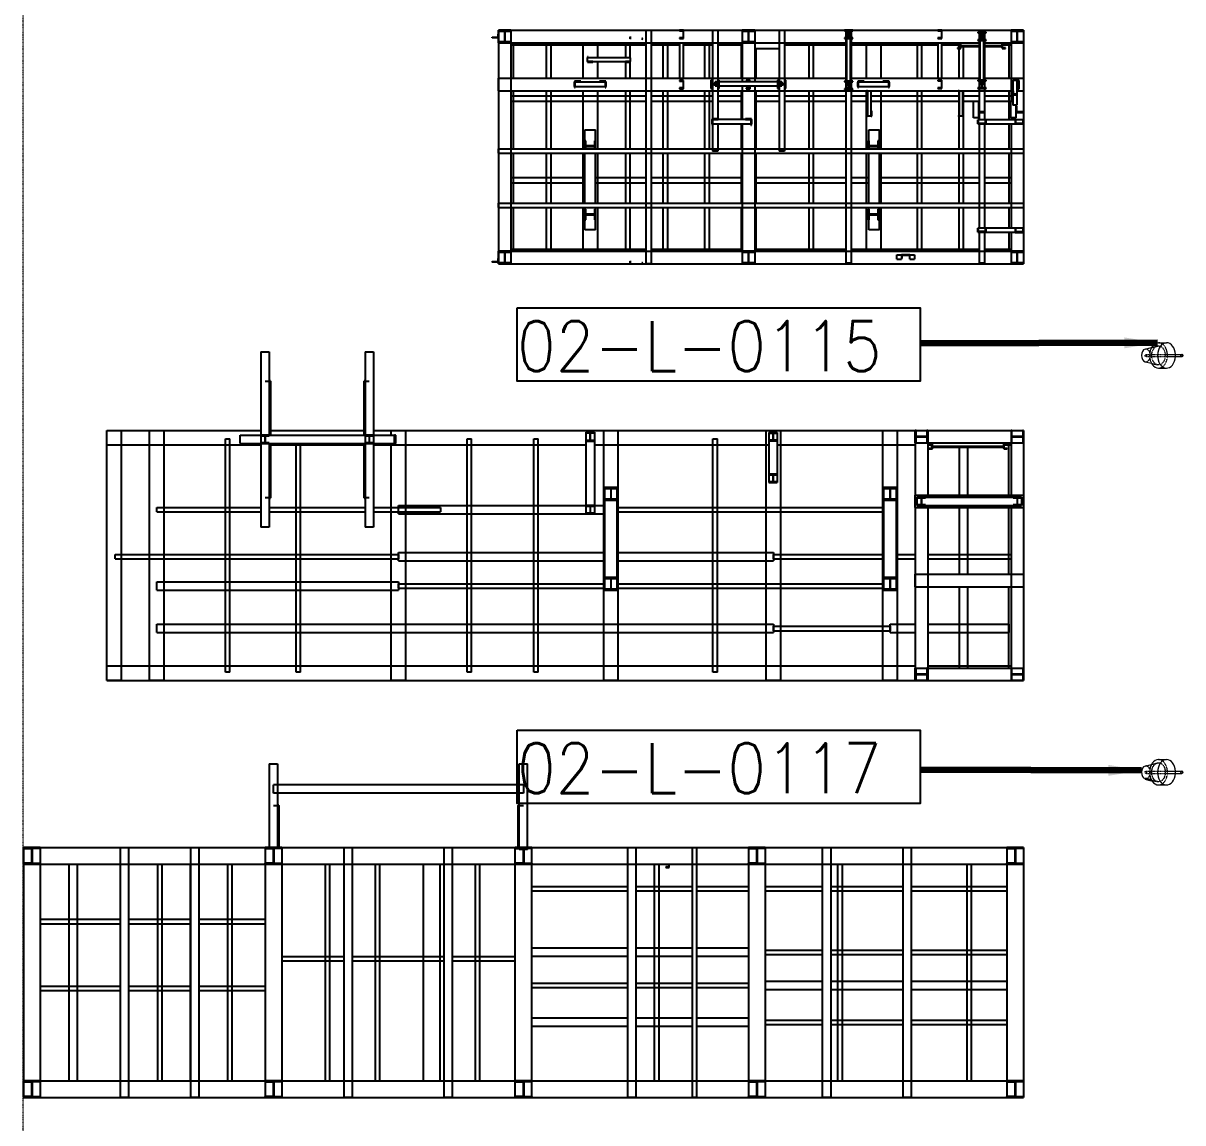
# Model space of a CAD drawing. Header units: inches. Extents: x 9 to 553326, y 5 to 186380.
# Drawn here: x 162965 to 176877, y 87517 to 100703 of the extents above; entities that cross this region are included whole.
import ezdxf

# ---------------------------------------------------------------- set-up
doc = ezdxf.new("R2010")
doc.units = ezdxf.units.IN
doc.header["$MEASUREMENT"] = 0
doc.linetypes.add('DIVIDE2', pattern=[0.625, 0.25, -0.125, 0, -0.125, 0, -0.125])
doc.linetypes.add('LIGHTINGLAYOUTPROGRESSUNIT-EMBED 1_DWG$0$HIDDEN2', pattern=[0.1875, 0.125, -0.0625])
for name, color, linetype in [('_Auto', 7, 'Continuous'), ('CABLEROUTEALL-EMBED 1_DWG$0$DwgTemplate', 7, 'Continuous'), ('Pointers', 136, 'Continuous')]:
    doc.layers.add(name, color=color, linetype=linetype)
doc.layers.add('Layout', color=6, linetype='Continuous', lineweight=20)
doc.layers.add('Pipe Rack Lighting', color=1, linetype='Continuous', lineweight=5)
doc.styles.add('HZTXT', font='txt_qlt.shx', dxfattribs={"width": 0.7, "bigfont": 'hztxt.shx'})
doc.dimstyles.new('ISO-25', dxfattribs={"dimtxt": 2.5, "dimasz": 2.5, "dimexe": 1.25, "dimexo": 0.625, "dimtad": 1, "dimtxsty": 'HZTXT', "dimcen": 2.5, "dimclrd": 256, "dimclre": 256, "dimclrt": 256, "dimadec": 4, "dimazin": 0, "dimtfac": 1, "dimtmove": 0, "dimatfit": 3, "dimfxl": 1, "dimlwd": -1, "dimlwe": -1, "dimarcsym": 0})

msp = doc.modelspace()

# ---------------------------------------------------------------- linework, layer by layer
at = {"layer": '_Auto', "color": 7, "linetype": 'Continuous'}
for points in [[(168891, 97288), (173725, 97289), (173725, 96411), (168891, 96410)], [(168891, 92225), (173725, 92225), (173725, 91347), (168891, 91347)]]:
    msp.add_lwpolyline(points, close=True, dxfattribs=at)
at = {"layer": 'CABLEROUTEALL-EMBED 1_DWG$0$DwgTemplate', "color": 252, "linetype": 'Continuous'}
for p, q in [((168661, 100534), (168665, 100613)), ((168666, 100613), (168665, 100613)), ((168816, 100619), (168666, 100619)), ((168666, 100619), (168666, 100609)), ((168666, 100469), (168666, 100619)), ((168666, 100619), (172816, 100619)), ((168666, 100619), (168816, 100619)), ((168666, 100619), (168666, 97819)), ((168666, 100609), (168738, 100609)), ((168738, 100609), (168738, 100479)), ((168745, 100479), (168745, 100609)), ((168745, 100609), (168816, 100609)), ((168816, 100609), (168816, 100619)), ((168816, 100619), (168816, 97819)), ((170435, 100619), (170498, 100619)), ((170435, 100619), (170435, 97819)), ((170498, 100619), (170498, 97819)), ((170886, 100619), (170838, 100619)), ((170838, 100619), (170838, 100611)), ((170838, 100611), (170881, 100611)), ((170881, 100611), (170881, 100528)), ((170886, 100519), (170886, 100619)), ((171235, 100619), (171235, 99975)), ((171235, 100619), (171298, 100619)), ((171298, 100619), (171298, 100000)), ((171741, 100619), (171591, 100619)), ((171591, 100619), (171591, 100609)), ((171591, 100619), (171741, 100619)), ((171591, 100619), (171591, 100000)), ((171591, 100609), (171663, 100609)), ((171663, 100609), (171663, 100479)), ((171670, 100609), (171741, 100609)), ((171670, 100479), (171670, 100609)), ((171741, 100609), (171741, 100619)), ((171741, 100619), (171741, 100000)), ((172035, 100619), (172098, 100619)), ((172035, 100619), (172035, 100000)), ((172098, 100619), (172098, 99975)), ((172916, 100619), (172816, 100619)), ((172816, 100619), (172816, 100611)), ((172816, 100611), (172863, 100611)), ((172834, 100611), (172834, 100527)), ((172842, 100611), (172863, 100611)), ((172842, 100611), (172842, 100611)), ((172842, 100602), (172842, 99960)), ((172842, 100602), (172890, 100602)), ((172863, 100611), (172863, 100527)), ((172869, 100527), (172869, 100611)), ((172869, 100611), (172916, 100611)), ((172869, 100611), (172885, 100611)), ((172885, 100611), (172885, 100602)), ((172890, 100602), (172890, 100611)), ((172890, 99960), (172890, 100602)), ((172897, 100611), (172897, 100527)), ((172916, 100619), (174966, 100619)), ((172916, 100611), (172916, 100619)), ((173938, 100619), (173938, 100611)), ((173986, 100619), (173938, 100619)), ((173938, 100611), (173981, 100611)), ((173981, 100611), (173981, 100528)), ((173986, 100519), (173986, 100619)), ((174416, 100594), (174416, 100586)), ((174516, 100594), (174416, 100594)), ((174416, 100586), (174463, 100586)), ((174434, 100619), (174497, 100619)), ((174434, 100619), (174434, 100594)), ((174434, 100586), (174434, 100502)), ((174442, 100594), (174442, 99969)), ((174442, 100594), (174490, 100594)), ((174447, 100602), (174485, 100602)), ((174447, 100602), (174447, 100594)), ((174463, 100586), (174463, 100502)), ((174469, 100586), (174516, 100586)), ((174469, 100502), (174469, 100586)), ((174485, 100594), (174485, 100602)), ((174490, 99969), (174490, 100594)), ((174497, 100619), (174497, 100594)), ((174497, 100586), (174497, 100502)), ((174516, 100586), (174516, 100594)), ((174966, 100619), (174816, 100619)), ((174816, 100619), (174816, 100609)), ((174816, 100619), (174966, 100619)), ((174816, 100619), (174816, 99769)), ((174816, 100609), (174887, 100609)), ((174887, 100609), (174887, 100479)), ((174894, 100609), (174966, 100609)), ((174894, 100479), (174894, 100609)), ((174966, 100609), (174966, 100619)), ((174966, 100619), (174966, 100469)), ((174966, 100619), (174966, 97819)), ((168592, 100535), (168666, 100534)), ((168592, 100528), (168592, 100535)), ((168666, 100527), (168592, 100528)), ((168666, 100523), (168592, 100528)), ((168738, 100479), (168666, 100479)), ((168666, 100479), (168666, 100469)), ((168666, 100469), (168816, 100469)), ((168666, 100469), (172842, 100469)), ((168816, 100479), (168745, 100479)), ((168816, 100469), (168816, 100479)), ((168841, 100469), (168841, 100044)), ((169240, 100469), (169240, 100044)), ((169293, 100469), (169293, 100044)), ((169679, 100469), (169679, 100044)), ((169854, 100469), (169854, 100288)), ((170190, 100469), (170190, 100301)), ((170234, 100531), (170242, 100531)), ((170242, 100524), (170234, 100524)), ((170242, 100531), (170242, 100524)), ((170259, 100530), (170242, 100531)), ((170242, 100524), (170259, 100523)), ((170243, 100469), (170243, 100288)), ((170395, 100520), (170386, 100521)), ((170386, 100514), (170395, 100513)), ((170395, 100513), (170395, 100520)), ((170395, 100520), (170398, 100520)), ((170398, 100513), (170395, 100513)), ((170640, 100469), (170640, 100044)), ((170693, 100469), (170693, 100044)), ((170838, 100528), (170838, 100519)), ((170881, 100528), (170838, 100528)), ((170838, 100519), (170886, 100519)), ((170838, 100469), (170838, 100044)), ((170886, 100044), (170886, 100469)), ((171140, 100469), (171140, 100044)), ((171193, 100469), (171193, 100044)), ((171579, 100469), (171579, 100044)), ((171591, 100479), (171591, 100469)), ((171663, 100479), (171591, 100479)), ((171591, 100469), (171741, 100469)), ((171741, 100479), (171670, 100479)), ((171741, 100469), (171741, 100479)), ((172389, 100469), (172389, 100044)), ((172442, 100469), (172442, 100044)), ((172816, 100527), (172816, 100519)), ((172863, 100527), (172816, 100527)), ((172816, 100519), (172916, 100519)), ((172834, 100519), (172834, 100010)), ((172916, 100527), (172869, 100527)), ((172890, 100469), (174442, 100469)), ((172897, 100519), (172897, 100010)), ((172916, 100519), (172916, 100527)), ((173078, 100469), (173078, 100044)), ((173253, 100469), (173253, 100044)), ((173689, 100469), (173689, 100044)), ((173742, 100469), (173742, 100044)), ((173981, 100528), (173938, 100528)), ((173938, 100528), (173938, 100519)), ((173938, 100519), (173986, 100519)), ((173938, 100469), (173938, 100044)), ((173986, 100044), (173986, 100469)), ((174189, 100469), (174189, 100406)), ((174209, 100469), (174209, 100406)), ((174212, 100399), (174212, 100469)), ((174463, 100502), (174416, 100502)), ((174416, 100502), (174416, 100494)), ((174416, 100494), (174516, 100494)), ((174434, 100494), (174434, 100019)), ((174516, 100502), (174469, 100502)), ((174490, 100469), (174966, 100469)), ((174497, 100494), (174497, 100019)), ((174516, 100494), (174516, 100502)), ((174708, 100469), (174708, 100399)), ((174711, 100406), (174711, 100469)), ((174791, 100469), (174791, 100044)), ((174887, 100479), (174816, 100479)), ((174816, 100479), (174816, 100469)), ((174816, 100469), (174966, 100469)), ((174966, 100479), (174894, 100479)), ((174966, 100469), (174966, 100479)), ((168816, 100444), (170435, 100444)), ((170498, 100444), (170838, 100444)), ((170886, 100444), (171235, 100444)), ((171298, 100444), (171591, 100444)), ((172035, 100394), (171741, 100394)), ((171754, 100394), (171754, 100044)), ((172098, 100444), (172834, 100444)), ((172897, 100444), (173938, 100444)), ((173986, 100444), (174209, 100444)), ((174172, 100406), (174172, 100399)), ((174209, 100406), (174172, 100406)), ((174172, 100399), (174212, 100399)), ((174189, 100399), (174189, 100044)), ((174434, 100430), (174212, 100430)), ((174434, 100420), (174212, 100420)), ((174242, 100420), (174242, 100044)), ((174708, 100430), (174497, 100430)), ((174708, 100420), (174497, 100420)), ((174708, 100399), (174748, 100399)), ((174711, 100444), (174816, 100444)), ((174748, 100406), (174711, 100406)), ((174748, 100399), (174748, 100406)), ((169741, 100301), (169735, 100301)), ((169735, 100301), (169735, 100288)), ((169735, 100245), (169735, 100288)), ((170248, 100288), (169735, 100288)), ((169735, 100245), (170248, 100245)), ((169735, 100245), (169735, 100238)), ((169735, 100238), (169798, 100238)), ((169741, 100288), (169741, 100301)), ((169741, 100244), (169741, 100245)), ((169798, 100244), (169741, 100244)), ((169798, 100238), (169798, 100244)), ((169854, 100245), (169854, 100044)), ((170191, 100301), (170185, 100301)), ((170185, 100301), (170185, 100288)), ((170185, 100245), (170185, 100238)), ((170185, 100238), (170248, 100238)), ((170190, 100238), (170190, 100044)), ((170191, 100288), (170191, 100301)), ((170191, 100244), (170191, 100245)), ((170248, 100244), (170191, 100244)), ((170243, 100245), (170243, 100244)), ((170243, 100238), (170243, 100044)), ((170248, 100288), (170248, 100245)), ((170248, 100238), (170248, 100244)), ((168666, 100044), (172842, 100044)), ((168666, 99894), (168666, 100044)), ((172890, 100044), (174442, 100044)), ((174490, 100044), (174966, 100044)), ((174966, 100044), (174966, 99894)), ((168666, 99894), (174836, 99894)), ((168841, 99894), (168841, 99196)), ((169240, 99894), (169240, 99196)), ((169293, 99894), (169293, 99196)), ((169579, 100007), (169579, 99932)), ((169654, 100007), (169579, 100007)), ((169954, 99998), (169579, 99998)), ((169579, 99945), (169579, 99998)), ((169579, 99945), (169954, 99945)), ((169579, 99932), (169587, 99932)), ((169587, 99999), (169654, 99999)), ((169587, 99932), (169587, 99999)), ((169654, 99999), (169654, 100007)), ((169679, 99894), (169679, 99196)), ((169854, 99894), (169854, 99196)), ((169879, 100007), (169879, 99999)), ((169954, 100007), (169879, 100007)), ((169879, 99999), (169946, 99999)), ((169946, 99999), (169946, 99932)), ((169946, 99932), (169954, 99932)), ((169954, 99932), (169954, 100007)), ((169954, 99998), (169954, 99945)), ((170190, 99894), (170190, 99196)), ((170243, 99894), (170243, 99196)), ((170640, 99894), (170640, 99196)), ((170693, 99894), (170693, 99196)), ((170838, 100018), (170838, 100010)), ((170886, 100018), (170838, 100018)), ((170838, 100010), (170881, 100010)), ((170838, 99927), (170838, 99918)), ((170881, 99927), (170838, 99927)), ((170838, 99918), (170886, 99918)), ((170881, 100010), (170881, 99927)), ((170886, 99918), (170886, 100018)), ((171140, 99894), (171140, 99196)), ((171193, 99894), (171193, 99196)), ((171224, 100022), (171216, 100022)), ((171216, 100022), (171216, 99922)), ((171216, 99922), (171224, 99922)), ((171224, 99975), (171224, 100022)), ((171308, 99975), (171224, 99975)), ((171224, 99922), (171224, 99969)), ((171224, 99969), (171308, 99969)), ((171235, 99969), (171235, 99557)), ((172066, 100000), (171266, 100000)), ((171266, 99952), (171266, 100000)), ((171266, 99952), (172066, 99952)), ((171298, 99952), (171298, 99557)), ((171308, 100022), (171308, 99975)), ((171316, 100022), (171308, 100022)), ((171308, 99969), (171308, 99922)), ((171308, 99922), (171316, 99922)), ((171316, 99922), (171316, 100022)), ((171579, 99894), (171579, 99548)), ((171591, 99952), (171591, 99548)), ((171688, 100018), (171640, 100018)), ((171640, 100018), (171640, 100010)), ((171640, 100010), (171683, 100010)), ((171683, 99927), (171640, 99927)), ((171640, 99927), (171640, 99918)), ((171640, 99918), (171688, 99918)), ((171683, 100010), (171683, 100000)), ((171683, 99952), (171683, 99927)), ((171688, 100000), (171688, 100018)), ((171688, 99918), (171688, 99952)), ((171741, 99952), (171741, 97819)), ((171754, 99894), (171754, 99196)), ((172024, 100022), (172016, 100022)), ((172016, 100022), (172016, 99922)), ((172016, 99922), (172024, 99922)), ((172024, 99975), (172024, 100022)), ((172108, 99975), (172024, 99975)), ((172024, 99969), (172108, 99969)), ((172024, 99922), (172024, 99969)), ((172035, 99952), (172035, 99169)), ((172066, 100000), (172066, 99952)), ((172098, 99969), (172098, 99169)), ((172108, 100022), (172108, 99975)), ((172116, 100022), (172108, 100022)), ((172108, 99969), (172108, 99922)), ((172108, 99922), (172116, 99922)), ((172116, 99922), (172116, 100022)), ((172389, 99894), (172389, 99196)), ((172442, 99894), (172442, 99196)), ((172916, 100010), (172816, 100010)), ((172816, 100010), (172816, 100002)), ((172816, 100002), (172863, 100002)), ((172863, 99918), (172816, 99918)), ((172816, 99918), (172816, 99910)), ((172816, 99910), (172916, 99910)), ((172834, 100002), (172834, 99918)), ((172834, 99910), (172834, 97826)), ((172890, 99960), (172842, 99960)), ((172842, 99927), (172842, 99918)), ((172863, 99927), (172842, 99927)), ((172863, 100002), (172863, 99918)), ((172869, 100002), (172916, 100002)), ((172869, 99918), (172869, 100002)), ((172885, 99927), (172869, 99927)), ((172916, 99918), (172869, 99918)), ((172885, 99960), (172885, 99927)), ((172890, 99918), (172890, 99960)), ((172897, 100002), (172897, 99918)), ((172897, 99910), (172897, 97826)), ((172916, 100002), (172916, 100010)), ((172916, 99910), (172916, 99918)), ((172978, 100007), (172978, 99932)), ((173053, 100007), (172978, 100007)), ((172978, 99945), (172978, 99998)), ((173353, 99998), (172978, 99998)), ((172978, 99945), (173353, 99945)), ((172978, 99932), (172986, 99932)), ((172986, 99932), (172986, 99999)), ((172986, 99999), (173053, 99999)), ((173053, 99999), (173053, 100007)), ((173078, 99894), (173078, 99196)), ((173081, 99894), (173081, 99888)), ((173094, 99894), (173081, 99894)), ((173094, 99894), (173094, 99588)), ((173137, 99588), (173137, 99894)), ((173138, 99894), (173137, 99894)), ((173138, 99894), (173138, 99894)), ((173144, 99888), (173144, 99894)), ((173253, 99894), (173253, 99196)), ((173278, 100007), (173278, 99999)), ((173353, 100007), (173278, 100007)), ((173278, 99999), (173345, 99999)), ((173345, 99999), (173345, 99932)), ((173345, 99932), (173353, 99932)), ((173353, 99932), (173353, 100007)), ((173353, 99998), (173353, 99945)), ((173689, 99894), (173689, 99196)), ((173742, 99894), (173742, 99196)), ((173938, 100019), (173938, 100011)), ((173986, 100019), (173938, 100019)), ((173938, 100011), (173981, 100011)), ((173938, 99928), (173938, 99919)), ((173981, 99928), (173938, 99928)), ((173938, 99919), (173986, 99919)), ((173981, 100011), (173981, 99928)), ((173986, 99919), (173986, 100019)), ((174194, 99894), (174182, 99894)), ((174182, 99894), (174182, 99888)), ((174189, 99894), (174189, 99894)), ((174194, 99894), (174194, 99588)), ((174239, 99894), (174237, 99894)), ((174237, 99588), (174237, 99894)), ((174239, 99894), (174239, 99894)), ((174245, 99888), (174245, 99894)), ((174516, 100019), (174416, 100019)), ((174416, 100019), (174416, 100011)), ((174416, 100011), (174463, 100011)), ((174463, 99927), (174416, 99927)), ((174416, 99927), (174416, 99919)), ((174416, 99919), (174516, 99919)), ((174434, 100011), (174434, 99927)), ((174434, 99919), (174434, 99707)), ((174490, 99969), (174442, 99969)), ((174463, 100011), (174463, 99927)), ((174469, 100011), (174516, 100011)), ((174469, 99927), (174469, 100011)), ((174516, 99927), (174469, 99927)), ((174497, 100011), (174497, 99927)), ((174497, 99919), (174497, 99640)), ((174516, 100011), (174516, 100019)), ((174516, 99919), (174516, 99927)), ((174791, 99894), (174791, 99543)), ((174836, 100019), (174836, 99719)), ((174836, 100019), (174886, 100019)), ((174836, 99894), (174836, 99844)), ((174845, 99894), (174836, 99894)), ((174845, 99853), (174845, 99894)), ((174886, 100019), (174886, 99719)), ((174913, 100018), (174886, 100018)), ((174886, 100010), (174908, 100010)), ((174908, 99927), (174886, 99927)), ((174886, 99918), (174913, 99918)), ((174886, 99894), (174966, 99894)), ((174908, 100010), (174908, 99927)), ((174913, 99918), (174913, 100018)), ((168816, 99833), (170435, 99833)), ((168816, 99770), (170435, 99770)), ((170498, 99833), (171235, 99833)), ((170498, 99770), (171235, 99770)), ((171298, 99833), (171591, 99833)), ((171298, 99770), (171591, 99770)), ((171741, 99833), (172035, 99833)), ((171741, 99770), (172035, 99770)), ((172098, 99833), (172834, 99833)), ((172098, 99770), (172834, 99770)), ((172897, 99833), (173094, 99833)), ((172897, 99770), (173094, 99770)), ((173081, 99888), (173094, 99888)), ((173137, 99888), (173144, 99888)), ((173137, 99833), (174194, 99833)), ((173137, 99770), (174194, 99770)), ((174182, 99888), (174194, 99888)), ((174189, 99888), (174189, 99594)), ((174237, 99888), (174245, 99888)), ((174237, 99833), (174434, 99833)), ((174237, 99770), (174434, 99770)), ((174242, 99888), (174242, 99651)), ((174365, 99569), (174365, 99769)), ((174365, 99769), (174428, 99769)), ((174428, 99569), (174428, 99769)), ((174497, 99833), (174816, 99833)), ((174497, 99770), (174816, 99770)), ((174815, 99769), (174836, 99769)), ((174815, 99569), (174815, 99769)), ((174836, 99844), (174886, 99844)), ((174886, 99853), (174845, 99853)), ((174886, 99844), (174886, 99853)), ((173144, 99651), (173138, 99651)), ((173138, 99651), (173138, 99594)), ((173144, 99588), (173144, 99651)), ((174238, 99651), (174238, 99594)), ((174244, 99651), (174238, 99651)), ((174244, 99588), (174244, 99651)), ((174428, 99707), (174428, 99632)), ((174436, 99707), (174428, 99707)), ((174428, 99632), (174503, 99632)), ((174434, 99632), (174434, 99543)), ((174436, 99640), (174436, 99707)), ((174503, 99640), (174436, 99640)), ((174497, 99632), (174497, 99543)), ((174503, 99632), (174503, 99640)), ((174886, 99719), (174836, 99719)), ((174878, 99569), (174878, 99719)), ((174886, 99707), (174878, 99707)), ((174878, 99707), (174878, 99632)), ((174878, 99632), (174953, 99632)), ((174886, 99640), (174886, 99707)), ((174953, 99640), (174886, 99640)), ((174953, 99632), (174953, 99640)), ((171229, 99557), (171229, 99482)), ((171304, 99557), (171229, 99557)), ((171229, 99495), (171229, 99548)), ((171704, 99548), (171229, 99548)), ((171229, 99495), (171704, 99495)), ((171229, 99482), (171237, 99482)), ((171235, 99482), (171235, 99169)), ((171237, 99549), (171304, 99549)), ((171237, 99482), (171237, 99549)), ((171298, 99549), (171298, 99548)), ((171298, 99495), (171298, 99169)), ((171304, 99549), (171304, 99557)), ((171579, 99495), (171579, 99196)), ((171591, 99495), (171591, 97819)), ((171704, 99557), (171629, 99557)), ((171629, 99557), (171629, 99549)), ((171629, 99549), (171696, 99549)), ((171696, 99549), (171696, 99482)), ((171696, 99482), (171704, 99482)), ((171704, 99482), (171704, 99557)), ((171704, 99548), (171704, 99495)), ((173081, 99594), (173081, 99588)), ((173094, 99594), (173081, 99594)), ((173081, 99588), (173094, 99588)), ((173137, 99588), (173094, 99588)), ((173138, 99594), (173137, 99594)), ((173137, 99588), (173144, 99588)), ((174194, 99594), (174181, 99594)), ((174181, 99594), (174181, 99588)), ((174181, 99588), (174194, 99588)), ((174189, 99588), (174189, 99196)), ((174237, 99588), (174194, 99588)), ((174238, 99594), (174237, 99594)), ((174237, 99588), (174244, 99588)), ((174242, 99588), (174242, 99196)), ((174428, 99569), (174365, 99569)), ((174416, 99543), (174416, 99495)), ((174424, 99543), (174416, 99543)), ((174416, 99495), (174416, 99543)), ((174957, 99543), (174416, 99543)), ((174416, 99495), (174516, 99495)), ((174416, 99495), (174957, 99495)), ((174424, 99500), (174424, 99543)), ((174507, 99500), (174424, 99500)), ((174434, 99495), (174434, 98247)), ((174497, 99495), (174497, 98247)), ((174516, 99543), (174507, 99543)), ((174507, 99543), (174507, 99500)), ((174516, 99495), (174516, 99543)), ((174791, 99495), (174791, 99196)), ((174878, 99569), (174815, 99569)), ((174816, 99569), (174816, 99543)), ((174816, 99495), (174816, 98247)), ((174874, 99543), (174866, 99543)), ((174866, 99543), (174866, 99495)), ((174866, 99495), (174966, 99495)), ((174874, 99500), (174874, 99543)), ((174957, 99500), (174874, 99500)), ((174957, 99543), (174957, 99500)), ((174966, 99543), (174957, 99543)), ((174957, 99543), (174957, 99495)), ((174966, 99495), (174966, 99543)), ((169704, 99424), (169829, 99424)), ((169704, 99196), (169704, 99424)), ((169829, 99196), (169829, 99424)), ((173111, 99424), (173236, 99424)), ((173111, 99196), (173111, 99424)), ((173236, 99196), (173236, 99424)), ((168666, 99196), (174966, 99196)), ((168666, 99143), (168666, 99196)), ((169713, 99292), (169704, 99292)), ((169704, 99292), (169704, 99196)), ((169713, 99232), (169713, 99292)), ((169820, 99232), (169713, 99232)), ((169713, 99196), (169713, 99226)), ((169713, 99226), (169820, 99226)), ((169829, 99292), (169820, 99292)), ((169820, 99292), (169820, 99232)), ((169820, 99226), (169820, 99196)), ((169829, 99196), (169829, 99292)), ((173103, 99292), (173103, 99196)), ((173112, 99292), (173103, 99292)), ((173112, 99232), (173112, 99292)), ((173219, 99232), (173112, 99232)), ((173112, 99196), (173112, 99226)), ((173112, 99226), (173219, 99226)), ((173219, 99292), (173219, 99232)), ((173228, 99292), (173219, 99292)), ((173219, 99226), (173219, 99196)), ((173228, 99196), (173228, 99292)), ((174966, 99196), (174966, 99143)), ((168666, 99143), (174966, 99143)), ((168841, 99143), (168841, 98546)), ((169240, 99143), (169240, 98546)), ((169293, 99143), (169293, 98546)), ((169679, 99143), (169679, 98546)), ((169704, 98546), (169704, 99143)), ((169829, 98546), (169829, 99143)), ((169854, 99143), (169854, 98546)), ((170190, 99143), (170190, 98546)), ((170243, 99143), (170243, 98546)), ((170640, 99143), (170640, 98546)), ((170693, 99143), (170693, 98546)), ((171140, 99143), (171140, 98546)), ((171193, 99143), (171193, 98546)), ((171298, 99169), (171235, 99169)), ((171579, 99143), (171579, 98546)), ((171754, 99143), (171754, 98546)), ((172098, 99169), (172035, 99169)), ((172389, 99143), (172389, 98546)), ((172442, 99143), (172442, 98546)), ((173078, 99143), (173078, 98546)), ((173111, 98546), (173111, 99143)), ((173236, 98546), (173236, 99143)), ((173253, 99143), (173253, 98546)), ((173689, 99143), (173689, 98546)), ((173742, 99143), (173742, 98546)), ((174189, 99143), (174189, 98546)), ((174242, 99143), (174242, 98546)), ((174791, 99143), (174791, 98546)), ((168816, 98851), (169704, 98851)), ((168816, 98788), (169704, 98788)), ((169829, 98851), (170435, 98851)), ((169829, 98788), (170435, 98788)), ((170498, 98851), (171591, 98851)), ((170498, 98788), (171591, 98788)), ((171741, 98851), (172834, 98851)), ((171741, 98788), (172834, 98788)), ((172897, 98851), (173111, 98851)), ((172897, 98788), (173111, 98788)), ((173236, 98851), (174434, 98851)), ((173236, 98788), (174434, 98788)), ((174497, 98851), (174816, 98851)), ((174497, 98788), (174816, 98788)), ((168666, 98493), (168666, 98546)), ((168666, 98546), (174966, 98546)), ((174966, 98546), (174966, 98493)), ((168666, 98493), (174966, 98493)), ((168841, 98493), (168841, 97969)), ((169240, 98493), (169240, 97969)), ((169293, 98493), (169293, 97969)), ((169679, 98493), (169679, 97969)), ((169704, 98224), (169704, 98493)), ((169713, 98472), (169704, 98472)), ((169704, 98472), (169704, 98347)), ((169713, 98413), (169713, 98472)), ((169820, 98413), (169713, 98413)), ((169713, 98347), (169713, 98406)), ((169713, 98406), (169820, 98406)), ((169820, 98472), (169820, 98413)), ((169829, 98472), (169820, 98472)), ((169820, 98406), (169820, 98347)), ((169829, 98224), (169829, 98493)), ((169829, 98347), (169829, 98472)), ((169854, 98493), (169854, 97969)), ((170190, 98493), (170190, 97969)), ((170243, 98493), (170243, 97969)), ((170640, 98493), (170640, 97969)), ((170693, 98493), (170693, 97969)), ((171140, 98493), (171140, 97969)), ((171193, 98493), (171193, 97969)), ((171579, 98493), (171579, 97969)), ((171754, 98493), (171754, 97969)), ((172389, 98493), (172389, 97969)), ((172442, 98493), (172442, 97969)), ((173078, 98493), (173078, 97969)), ((173112, 98472), (173103, 98472)), ((173103, 98472), (173103, 98347)), ((173111, 98224), (173111, 98493)), ((173112, 98413), (173112, 98472)), ((173219, 98413), (173112, 98413)), ((173112, 98347), (173112, 98406)), ((173112, 98406), (173219, 98406)), ((173219, 98472), (173219, 98413)), ((173228, 98472), (173219, 98472)), ((173219, 98406), (173219, 98347)), ((173228, 98347), (173228, 98472)), ((173236, 98224), (173236, 98493)), ((173253, 98493), (173253, 97969)), ((173689, 98493), (173689, 97969)), ((173742, 98493), (173742, 97969)), ((174189, 98493), (174189, 97969)), ((174242, 98493), (174242, 97969)), ((174791, 98493), (174791, 98247)), ((169704, 98347), (169713, 98347)), ((169829, 98224), (169704, 98224)), ((169820, 98347), (169829, 98347)), ((173103, 98347), (173112, 98347)), ((173236, 98224), (173111, 98224)), ((173219, 98347), (173228, 98347)), ((174957, 98247), (174416, 98247)), ((174416, 98199), (174416, 98247)), ((174424, 98247), (174416, 98247)), ((174416, 98247), (174416, 98199)), ((174424, 98204), (174424, 98247)), ((174516, 98247), (174507, 98247)), ((174507, 98247), (174507, 98204)), ((174516, 98199), (174516, 98247)), ((174866, 98243), (174866, 98195)), ((174874, 98243), (174866, 98243)), ((174874, 98201), (174874, 98243)), ((174957, 98247), (174957, 98199)), ((174957, 98243), (174957, 98201)), ((174966, 98243), (174957, 98243)), ((174966, 98195), (174966, 98243)), ((174416, 98199), (174957, 98199)), ((174416, 98199), (174516, 98199)), ((174507, 98204), (174424, 98204)), ((174434, 98199), (174434, 97826)), ((174497, 98199), (174497, 97826)), ((174791, 98199), (174791, 97969)), ((174816, 98199), (174816, 97819)), ((174866, 98195), (174966, 98195)), ((174957, 98201), (174874, 98201)), ((168666, 97969), (168666, 97959)), ((168816, 97969), (168666, 97969)), ((168666, 97819), (168666, 97969)), ((168666, 97969), (174966, 97969)), ((168666, 97959), (168738, 97959)), ((168738, 97959), (168738, 97829)), ((168745, 97959), (168816, 97959)), ((168745, 97829), (168745, 97959)), ((168816, 97994), (170435, 97994)), ((168816, 97959), (168816, 97969)), ((170498, 97994), (171591, 97994)), ((171741, 97969), (171591, 97969)), ((171591, 97969), (171591, 97959)), ((171591, 97959), (171663, 97959)), ((171663, 97959), (171663, 97829)), ((171670, 97829), (171670, 97959)), ((171670, 97959), (171741, 97959)), ((171741, 97994), (172834, 97994)), ((171741, 97959), (171741, 97969)), ((172897, 97994), (174434, 97994)), ((174497, 97994), (174816, 97994)), ((174966, 97969), (174816, 97969)), ((174816, 97969), (174816, 97959)), ((174816, 97959), (174887, 97959)), ((174887, 97959), (174887, 97829)), ((174894, 97959), (174966, 97959)), ((174894, 97829), (174894, 97959)), ((174966, 97969), (174966, 97819)), ((174966, 97959), (174966, 97969)), ((168592, 97845), (168666, 97845)), ((168592, 97838), (168592, 97845)), ((168666, 97838), (168592, 97838)), ((168666, 97833), (168592, 97838)), ((168661, 97845), (168665, 97924)), ((168666, 97924), (168665, 97924)), ((168738, 97829), (168666, 97829)), ((168666, 97829), (168666, 97819)), ((168666, 97819), (168816, 97819)), ((168666, 97819), (174966, 97819)), ((168816, 97819), (168666, 97819)), ((168666, 97819), (168666, 97819)), ((168666, 97819), (174966, 97819)), ((168816, 97829), (168745, 97829)), ((168816, 97819), (168816, 97829)), ((170234, 97841), (170242, 97841)), ((170242, 97834), (170234, 97834)), ((170242, 97841), (170242, 97834)), ((170259, 97840), (170242, 97841)), ((170242, 97834), (170259, 97833)), ((170395, 97831), (170386, 97831)), ((170386, 97824), (170395, 97824)), ((170395, 97824), (170395, 97831)), ((170395, 97831), (170398, 97831)), ((170398, 97824), (170395, 97824)), ((170498, 97819), (170435, 97819)), ((171663, 97829), (171591, 97829)), ((171591, 97829), (171591, 97819)), ((171591, 97819), (171741, 97819)), ((171741, 97819), (171591, 97819)), ((171741, 97829), (171670, 97829)), ((171741, 97819), (171741, 97829)), ((172897, 97826), (172834, 97826)), ((173447, 97874), (173447, 97925)), ((173447, 97925), (173502, 97925)), ((173447, 97874), (173502, 97874)), ((173502, 97925), (173502, 97874)), ((173502, 97924), (173502, 97884)), ((173603, 97924), (173502, 97924)), ((173502, 97884), (173509, 97884)), ((173509, 97884), (173509, 97921)), ((173509, 97921), (173596, 97921)), ((173596, 97921), (173596, 97884)), ((173596, 97884), (173603, 97884)), ((173603, 97925), (173659, 97925)), ((173603, 97874), (173603, 97925)), ((173603, 97884), (173603, 97924)), ((173603, 97874), (173659, 97874)), ((173659, 97925), (173659, 97874)), ((174497, 97826), (174434, 97826)), ((174816, 97829), (174816, 97819)), ((174887, 97829), (174816, 97829)), ((174966, 97819), (174816, 97819)), ((174816, 97819), (174966, 97819)), ((174966, 97829), (174894, 97829)), ((174966, 97819), (174966, 97829)), ((174966, 97819), (174966, 97819)), ((165817, 96761), (165817, 94661)), ((165817, 96761), (165917, 96761)), ((165917, 96761), (165917, 95761)), ((167067, 96761), (167167, 96761)), ((167067, 96761), (167067, 94661)), ((167167, 96761), (167167, 94661)), ((165930, 96414), (165917, 96414)), ((165930, 96411), (165930, 96414)), ((167067, 96414), (167054, 96414)), ((167054, 96414), (167054, 96411)), ((165867, 96411), (165930, 96411)), ((165930, 96411), (165930, 95761)), ((167054, 96411), (167117, 96411)), ((167054, 95761), (167054, 96411)), ((163967, 95820), (165817, 95820)), ((163967, 95645), (163967, 95820)), ((163967, 95820), (164142, 95820)), ((163967, 92820), (163967, 95820)), ((164142, 92820), (164142, 95820)), ((164479, 92820), (164479, 95820)), ((164479, 95820), (164654, 95820)), ((164654, 92820), (164654, 95820)), ((165390, 92920), (165390, 95720)), ((165390, 95720), (165443, 95720)), ((165443, 92920), (165443, 95720)), ((165567, 95661), (165567, 95761)), ((165567, 95761), (165817, 95761)), ((165914, 95761), (165817, 95761)), ((165817, 95761), (165817, 95753)), ((165817, 95753), (165864, 95753)), ((165864, 95753), (165864, 95669)), ((165870, 95753), (165914, 95753)), ((165870, 95669), (165870, 95753)), ((165914, 95761), (167067, 95761)), ((165930, 95820), (167054, 95820)), ((167067, 95761), (167067, 95753)), ((167167, 95761), (167067, 95761)), ((167067, 95753), (167114, 95753)), ((167114, 95753), (167114, 95669)), ((167120, 95753), (167167, 95753)), ((167120, 95669), (167120, 95753)), ((167167, 95820), (173666, 95820)), ((167167, 95761), (167417, 95761)), ((167167, 95753), (167167, 95761)), ((167379, 95761), (167379, 95820)), ((167379, 95820), (167554, 95820)), ((167417, 95761), (167417, 95661)), ((167418, 95761), (167417, 95761)), ((167418, 95761), (167433, 95761)), ((167418, 95714), (167418, 95761)), ((167433, 95761), (167433, 95714)), ((167434, 95761), (167433, 95761)), ((167434, 95661), (167434, 95761)), ((167554, 92820), (167554, 95820)), ((168290, 92920), (168290, 95720)), ((168290, 95720), (168343, 95720)), ((168343, 92920), (168343, 95720)), ((169090, 92920), (169090, 95720)), ((169090, 95720), (169143, 95720)), ((169143, 92920), (169143, 95720)), ((169715, 95797), (169715, 95789)), ((169818, 95797), (169715, 95797)), ((169715, 95797), (169715, 94818)), ((169715, 95797), (169818, 95797)), ((169715, 95789), (169763, 95789)), ((169763, 95789), (169763, 95700)), ((169770, 95789), (169818, 95789)), ((169770, 95700), (169770, 95789)), ((169818, 95789), (169818, 95797)), ((169818, 95797), (169818, 94818)), ((169929, 95820), (170104, 95820)), ((169929, 92820), (169929, 95820)), ((170104, 92820), (170104, 95820)), ((171240, 92920), (171240, 95720)), ((171240, 95720), (171293, 95720)), ((171293, 92920), (171293, 95720)), ((171879, 92820), (171879, 95820)), ((171879, 95820), (172054, 95820)), ((172012, 95795), (171912, 95795)), ((171912, 95795), (171912, 95787)), ((171912, 95795), (172012, 95795)), ((171912, 95795), (171912, 95195)), ((171912, 95787), (171959, 95787)), ((171959, 95787), (171959, 95703)), ((171965, 95787), (172012, 95787)), ((171965, 95703), (171965, 95787)), ((172012, 95787), (172012, 95795)), ((172012, 95795), (172012, 95195)), ((172054, 92820), (172054, 95820)), ((173278, 95820), (173453, 95820)), ((173278, 92820), (173278, 95820)), ((173453, 92820), (173453, 95820)), ((173666, 95670), (173666, 95820)), ((173666, 95820), (174966, 95820)), ((173666, 95820), (173666, 95670)), ((173676, 95820), (173666, 95820)), ((173666, 95820), (173816, 95820)), ((173666, 95820), (173666, 92820)), ((173676, 95748), (173676, 95820)), ((173806, 95748), (173676, 95748)), ((173676, 95741), (173806, 95741)), ((173676, 95670), (173676, 95741)), ((173806, 95820), (173806, 95748)), ((173816, 95820), (173806, 95820)), ((173806, 95741), (173806, 95670)), ((173816, 95670), (173816, 95820)), ((173816, 95820), (173816, 95020)), ((174816, 95820), (174816, 95670)), ((174826, 95820), (174816, 95820)), ((174816, 95820), (174816, 95020)), ((174816, 95820), (174966, 95820)), ((174826, 95748), (174826, 95820)), ((174956, 95748), (174826, 95748)), ((174826, 95741), (174956, 95741)), ((174826, 95670), (174826, 95741)), ((174966, 95820), (174956, 95820)), ((174956, 95820), (174956, 95748)), ((174956, 95741), (174956, 95670)), ((174966, 95670), (174966, 95820)), ((174966, 95820), (174966, 92820)), ((174966, 95820), (174966, 95670)), ((163967, 95645), (165817, 95645)), ((165567, 95661), (165817, 95661)), ((165864, 95669), (165817, 95669)), ((165817, 95669), (165817, 95661)), ((165817, 95661), (165914, 95661)), ((165914, 95669), (165870, 95669)), ((165914, 95661), (167067, 95661)), ((165917, 95661), (165917, 94661)), ((165930, 95661), (165930, 95011)), ((165930, 95645), (167054, 95645)), ((166240, 92920), (166240, 95661)), ((166293, 92920), (166293, 95661)), ((167054, 95011), (167054, 95661)), ((167114, 95669), (167067, 95669)), ((167067, 95669), (167067, 95661)), ((167067, 95661), (167167, 95661)), ((167167, 95669), (167120, 95669)), ((167167, 95661), (167167, 95669)), ((167167, 95661), (167417, 95661)), ((167167, 95645), (169715, 95645)), ((167379, 92820), (167379, 95661)), ((167417, 95661), (167418, 95661)), ((167433, 95714), (167418, 95714)), ((167418, 95708), (167433, 95708)), ((167418, 95661), (167418, 95708)), ((167418, 95661), (167433, 95661)), ((167433, 95708), (167433, 95661)), ((167433, 95661), (167434, 95661)), ((169715, 95700), (169715, 95692)), ((169763, 95700), (169715, 95700)), ((169715, 95692), (169818, 95692)), ((169818, 95700), (169770, 95700)), ((169818, 95692), (169818, 95700)), ((169818, 95645), (171912, 95645)), ((171912, 95703), (171912, 95695)), ((171959, 95703), (171912, 95703)), ((171912, 95695), (172012, 95695)), ((172012, 95703), (171965, 95703)), ((172012, 95695), (172012, 95703)), ((172012, 95645), (173666, 95645)), ((173666, 95670), (174966, 95670)), ((173666, 95670), (173676, 95670)), ((173806, 95670), (173816, 95670)), ((173816, 95645), (173858, 95645)), ((173834, 95605), (173834, 95598)), ((173871, 95605), (173834, 95605)), ((173834, 95598), (173874, 95598)), ((173858, 95629), (173858, 95670)), ((173858, 95629), (173865, 95629)), ((173865, 95629), (173865, 95670)), ((173865, 95629), (173871, 95629)), ((173871, 95670), (173871, 95605)), ((173874, 95598), (173874, 95670)), ((173874, 95629), (174728, 95629)), ((173874, 95619), (174728, 95619)), ((174196, 95045), (174196, 95619)), ((174296, 95045), (174296, 95619)), ((174728, 95670), (174728, 95598)), ((174728, 95598), (174768, 95598)), ((174731, 95605), (174731, 95670)), ((174731, 95645), (174816, 95645)), ((174768, 95605), (174731, 95605)), ((174768, 95598), (174768, 95605)), ((174791, 95045), (174791, 95670)), ((174816, 95670), (174826, 95670)), ((174956, 95670), (174966, 95670)), ((172012, 95295), (171912, 95295)), ((171912, 95295), (171912, 95287)), ((171912, 95287), (171959, 95287)), ((171912, 95203), (171912, 95195)), ((171959, 95203), (171912, 95203)), ((171912, 95195), (172012, 95195)), ((172012, 95195), (171912, 95195)), ((171959, 95287), (171959, 95203)), ((171965, 95203), (171965, 95287)), ((171965, 95287), (172012, 95287)), ((172012, 95203), (171965, 95203)), ((172012, 95287), (172012, 95295)), ((172012, 95195), (172012, 95203)), ((169941, 95135), (169941, 95125)), ((170091, 95135), (169941, 95135)), ((169941, 95135), (170091, 95135)), ((169941, 93905), (169941, 95135)), ((169941, 95125), (170013, 95125)), ((170013, 95125), (170013, 94995)), ((170020, 95125), (170091, 95125)), ((170020, 94995), (170020, 95125)), ((170091, 95125), (170091, 95135)), ((170091, 93905), (170091, 95135)), ((173291, 95135), (173291, 95125)), ((173441, 95135), (173291, 95135)), ((173291, 95135), (173441, 95135)), ((173291, 93905), (173291, 95135)), ((173291, 95125), (173362, 95125)), ((173362, 95125), (173362, 94995)), ((173369, 94995), (173369, 95125)), ((173369, 95125), (173441, 95125)), ((173441, 95125), (173441, 95135)), ((173441, 93905), (173441, 95135)), ((173666, 94895), (173666, 95045)), ((173666, 95045), (174966, 95045)), ((173691, 94920), (173691, 95020)), ((173691, 95020), (174941, 95020)), ((174941, 95020), (174941, 94920)), ((174966, 95045), (174966, 94895)), ((164567, 94843), (164567, 94896)), ((164567, 94896), (165817, 94896)), ((165930, 95011), (165867, 95011)), ((165917, 95007), (165930, 95007)), ((165917, 94896), (167067, 94896)), ((165930, 95007), (165930, 95011)), ((167117, 95011), (167054, 95011)), ((167054, 95011), (167054, 95007)), ((167054, 95007), (167067, 95007)), ((167167, 94896), (167970, 94896)), ((167467, 94820), (167467, 94920)), ((167467, 94920), (169715, 94920)), ((167970, 94896), (167970, 94843)), ((169818, 94918), (169718, 94918)), ((169718, 94918), (169718, 94910)), ((169718, 94910), (169765, 94910)), ((169765, 94910), (169765, 94826)), ((169771, 94826), (169771, 94910)), ((169771, 94910), (169818, 94910)), ((169818, 94920), (169941, 94920)), ((169818, 94910), (169818, 94918)), ((170013, 94995), (169941, 94995)), ((169941, 94995), (169941, 94985)), ((169941, 94985), (170091, 94985)), ((170091, 94995), (170020, 94995)), ((170091, 94985), (170091, 94995)), ((170091, 94896), (173291, 94896)), ((173291, 94995), (173291, 94985)), ((173362, 94995), (173291, 94995)), ((173291, 94985), (173441, 94985)), ((173441, 94995), (173369, 94995)), ((173441, 94985), (173441, 94995)), ((173666, 94895), (174966, 94895)), ((173791, 95020), (173691, 95020)), ((173691, 95020), (173691, 95012)), ((173691, 95012), (173738, 95012)), ((173691, 94928), (173691, 94920)), ((173738, 94928), (173691, 94928)), ((173691, 94920), (173791, 94920)), ((173691, 94920), (174941, 94920)), ((173738, 95012), (173738, 94928)), ((173744, 94928), (173744, 95012)), ((173744, 95012), (173791, 95012)), ((173791, 94928), (173744, 94928)), ((173791, 95012), (173791, 95020)), ((173791, 94920), (173791, 94928)), ((173816, 94920), (173816, 92820)), ((174196, 94095), (174196, 94895)), ((174296, 94095), (174296, 94895)), ((174791, 94095), (174791, 94895)), ((174816, 94920), (174816, 92820)), ((174941, 95020), (174841, 95020)), ((174841, 95020), (174841, 95012)), ((174841, 95012), (174888, 95012)), ((174888, 94928), (174841, 94928)), ((174841, 94928), (174841, 94920)), ((174841, 94920), (174941, 94920)), ((174888, 95012), (174888, 94928)), ((174894, 94928), (174894, 95012)), ((174894, 95012), (174941, 95012)), ((174941, 94928), (174894, 94928)), ((174941, 95012), (174941, 95020)), ((174941, 94920), (174941, 94928)), ((164567, 94843), (165817, 94843)), ((165917, 94843), (167067, 94843)), ((167167, 94843), (167970, 94843)), ((167467, 94820), (169715, 94820)), ((169818, 94818), (169715, 94818)), ((169765, 94826), (169718, 94826)), ((169718, 94826), (169718, 94818)), ((169718, 94818), (169818, 94818)), ((169818, 94826), (169771, 94826)), ((169818, 94818), (169818, 94826)), ((169818, 94820), (169941, 94820)), ((170091, 94843), (173291, 94843)), ((165917, 94661), (165817, 94661)), ((167167, 94661), (167067, 94661)), ((164067, 94278), (164067, 94331)), ((164067, 94331), (167467, 94331)), ((167467, 94255), (167467, 94355)), ((167467, 94355), (169941, 94355)), ((167467, 94331), (167467, 94278)), ((170091, 94355), (171966, 94355)), ((171966, 94355), (171966, 94255)), ((171966, 94331), (173291, 94331)), ((171966, 94278), (171966, 94331)), ((173441, 94331), (173666, 94331)), ((173816, 94331), (174816, 94331)), ((164067, 94278), (167467, 94278)), ((167467, 94255), (169941, 94255)), ((170091, 94255), (171966, 94255)), ((171966, 94278), (173291, 94278)), ((173441, 94278), (173666, 94278)), ((173816, 94278), (174816, 94278)), ((169941, 94055), (169941, 94045)), ((170091, 94055), (169941, 94055)), ((170091, 94045), (170091, 94055)), ((173291, 94055), (173291, 94045)), ((173441, 94055), (173291, 94055)), ((173441, 94045), (173441, 94055)), ((173666, 93945), (173666, 94095)), ((173666, 94095), (174966, 94095)), ((174966, 94095), (174966, 93945)), ((164567, 94005), (167467, 94005)), ((164567, 93905), (164567, 94005)), ((167467, 94005), (167467, 93905)), ((167467, 93981), (169941, 93981)), ((167467, 93928), (167467, 93981)), ((167467, 93928), (169941, 93928)), ((169941, 94045), (170013, 94045)), ((169941, 93915), (169941, 93905)), ((170013, 93915), (169941, 93915)), ((170013, 94045), (170013, 93915)), ((170020, 94045), (170091, 94045)), ((170020, 93915), (170020, 94045)), ((170091, 93915), (170020, 93915)), ((170091, 93981), (173291, 93981)), ((170091, 93928), (173291, 93928)), ((170091, 93905), (170091, 93915)), ((173291, 94045), (173362, 94045)), ((173291, 93915), (173291, 93905)), ((173362, 93915), (173291, 93915)), ((173362, 94045), (173362, 93915)), ((173369, 94045), (173441, 94045)), ((173369, 93915), (173369, 94045)), ((173441, 93915), (173369, 93915)), ((173441, 93905), (173441, 93915)), ((173666, 93945), (174966, 93945)), ((174196, 92970), (174196, 93945)), ((174296, 92970), (174296, 93945)), ((174791, 92970), (174791, 93945)), ((164567, 93905), (167467, 93905)), ((169941, 93905), (170091, 93905)), ((170091, 93905), (169941, 93905)), ((173291, 93905), (173441, 93905)), ((173441, 93905), (173291, 93905)), ((164567, 93395), (164567, 93495)), ((164567, 93495), (171966, 93495)), ((171966, 93495), (171966, 93395)), ((173366, 93495), (173666, 93495)), ((173366, 93395), (173366, 93495)), ((173816, 93495), (174791, 93495)), ((174791, 93495), (174791, 93395)), ((164567, 93395), (171966, 93395)), ((171966, 93418), (171966, 93471)), ((171966, 93471), (173366, 93471)), ((171966, 93418), (173366, 93418)), ((173366, 93471), (173366, 93418)), ((173366, 93395), (173666, 93395)), ((173816, 93395), (174791, 93395)), ((163967, 92820), (163967, 92995)), ((163967, 92995), (173666, 92995)), ((173676, 92970), (173666, 92970)), ((173666, 92970), (173666, 92820)), ((173666, 92970), (174966, 92970)), ((173666, 92820), (173666, 92970)), ((173676, 92898), (173676, 92970)), ((173816, 92970), (173806, 92970)), ((173806, 92970), (173806, 92898)), ((173816, 92995), (174816, 92995)), ((173816, 92820), (173816, 92970)), ((174826, 92970), (174816, 92970)), ((174816, 92970), (174816, 92820)), ((174826, 92898), (174826, 92970)), ((174966, 92970), (174956, 92970)), ((174956, 92970), (174956, 92898)), ((174966, 92820), (174966, 92970)), ((174966, 92970), (174966, 92820)), ((163967, 92820), (173666, 92820)), ((164142, 92820), (163967, 92820)), ((164654, 92820), (164479, 92820)), ((165443, 92920), (165390, 92920)), ((166293, 92920), (166240, 92920)), ((167554, 92820), (167379, 92820)), ((168343, 92920), (168290, 92920)), ((169143, 92920), (169090, 92920)), ((170104, 92820), (169929, 92820)), ((171293, 92920), (171240, 92920)), ((172054, 92820), (171879, 92820)), ((173453, 92820), (173278, 92820)), ((173666, 92820), (173676, 92820)), ((173666, 92820), (174966, 92820)), ((173816, 92820), (173666, 92820)), ((173806, 92898), (173676, 92898)), ((173676, 92820), (173676, 92891)), ((173676, 92891), (173806, 92891)), ((173806, 92891), (173806, 92820)), ((173806, 92820), (173816, 92820)), ((174966, 92820), (174816, 92820)), ((174816, 92820), (174826, 92820)), ((174956, 92898), (174826, 92898)), ((174826, 92820), (174826, 92891)), ((174826, 92891), (174956, 92891)), ((174956, 92891), (174956, 92820)), ((174956, 92820), (174966, 92820)), ((165917, 91820), (166017, 91820)), ((165917, 91820), (165917, 90819)), ((166017, 91820), (166017, 90819)), ((168916, 91820), (169016, 91820)), ((168916, 90794), (168916, 91820)), ((169016, 90794), (169016, 91820)), ((168966, 91570), (165967, 91570)), ((165967, 91470), (165967, 91570)), ((168966, 91570), (168966, 91470)), ((168966, 91470), (165967, 91470)), ((165967, 91320), (166030, 91320)), ((166030, 91324), (166017, 91324)), ((166030, 91320), (166030, 91324)), ((166030, 91320), (166030, 90820)), ((168903, 90820), (168903, 91320)), ((168903, 91320), (168966, 91320)), ((163167, 90820), (162967, 90820)), ((162967, 90820), (174966, 90820)), ((162967, 90820), (162967, 87820)), ((162967, 90820), (163167, 90820)), ((162967, 90808), (163063, 90808)), ((163063, 90808), (163063, 90632)), ((163167, 90808), (163071, 90808)), ((163071, 90808), (163071, 90632)), ((163167, 90808), (163167, 90820)), ((163167, 90820), (163167, 87820)), ((164132, 90820), (164232, 90820)), ((164132, 87820), (164132, 90820)), ((164232, 87820), (164232, 90820)), ((164977, 90820), (165077, 90820)), ((164977, 87820), (164977, 90820)), ((165077, 87820), (165077, 90820)), ((165867, 90820), (165867, 90808)), ((166067, 90820), (165867, 90820)), ((165867, 90820), (165867, 87820)), ((165867, 90820), (166067, 90820)), ((165867, 90808), (165963, 90808)), ((166017, 90819), (165917, 90819)), ((165963, 90808), (165963, 90632)), ((166067, 90808), (165971, 90808)), ((165971, 90808), (165971, 90632)), ((166030, 90820), (166017, 90820)), ((166067, 90808), (166067, 90820)), ((166067, 90820), (166067, 87820)), ((166817, 90820), (166917, 90820)), ((166817, 87820), (166817, 90820)), ((166917, 87820), (166917, 90820)), ((168016, 90820), (168116, 90820)), ((168016, 87820), (168016, 90820)), ((168116, 87820), (168116, 90820)), ((168866, 87820), (168866, 90820)), ((168866, 90820), (169066, 90820)), ((169066, 90820), (168866, 90820)), ((168866, 90820), (168866, 90808)), ((168866, 90808), (168962, 90808)), ((169016, 90794), (168916, 90794)), ((168962, 90808), (168962, 90632)), ((169066, 90808), (168970, 90808)), ((168970, 90808), (168970, 90632)), ((169066, 87820), (169066, 90820)), ((169066, 90808), (169066, 90820)), ((170216, 90820), (170216, 87820)), ((170216, 90820), (170316, 90820)), ((170316, 90820), (170316, 87820)), ((170990, 90820), (170990, 87820)), ((170990, 90820), (171043, 90820)), ((171043, 90820), (171043, 87820)), ((171866, 90820), (171666, 90820)), ((171666, 90820), (171666, 90808)), ((171666, 90820), (171866, 90820)), ((171666, 90820), (171666, 87820)), ((171666, 90808), (171762, 90808)), ((171762, 90808), (171762, 90632)), ((171770, 90808), (171770, 90632)), ((171866, 90808), (171770, 90808)), ((171866, 90808), (171866, 90820)), ((171866, 90820), (171866, 87820)), ((172556, 87820), (172556, 90820)), ((172556, 90820), (172656, 90820)), ((172656, 87820), (172656, 90820)), ((173516, 90820), (173516, 87820)), ((173516, 90820), (173616, 90820)), ((173616, 90820), (173616, 87820)), ((174766, 90820), (174766, 87820)), ((174766, 90820), (174966, 90820)), ((174966, 90820), (174766, 90820)), ((174766, 90820), (174766, 90808)), ((174766, 90808), (174862, 90808)), ((174862, 90808), (174862, 90632)), ((174870, 90808), (174870, 90632)), ((174966, 90808), (174870, 90808)), ((174966, 90820), (174966, 90620)), ((174966, 90820), (174966, 87820)), ((174966, 90808), (174966, 90820)), ((163063, 90632), (162967, 90632)), ((163167, 90620), (162967, 90620)), ((162967, 90620), (174966, 90620)), ((163071, 90632), (163167, 90632)), ((163167, 90632), (163167, 90620)), ((163517, 88020), (163517, 90620)), ((163617, 88020), (163617, 90620)), ((164580, 88020), (164580, 90620)), ((164633, 88020), (164633, 90620)), ((164972, 88020), (164972, 90620)), ((165420, 88020), (165420, 90620)), ((165473, 88020), (165473, 90620)), ((165867, 90620), (165867, 90632)), ((165963, 90632), (165867, 90632)), ((166067, 90620), (165867, 90620)), ((165971, 90632), (166067, 90632)), ((166067, 90632), (166067, 90620)), ((166590, 88020), (166590, 90620)), ((166643, 88020), (166643, 90620)), ((167190, 88020), (167190, 90620)), ((167243, 88020), (167243, 90620)), ((167767, 88020), (167767, 90620)), ((167966, 88020), (167966, 90620)), ((168390, 88020), (168390, 90620)), ((168443, 88020), (168443, 90620)), ((168962, 90632), (168866, 90632)), ((168866, 90620), (168866, 90632)), ((169066, 90620), (168866, 90620)), ((168970, 90632), (169066, 90632)), ((169066, 90632), (169066, 90620)), ((170540, 88020), (170540, 90620)), ((170593, 88020), (170593, 90620)), ((170711, 90587), (170674, 90587)), ((170674, 90587), (170674, 90580)), ((170674, 90580), (170714, 90580)), ((170711, 90620), (170711, 90587)), ((170714, 90620), (170990, 90620)), ((170714, 90580), (170714, 90620)), ((171043, 90620), (171659, 90620)), ((171659, 90620), (171659, 90620)), ((171666, 90620), (171666, 90632)), ((171762, 90632), (171666, 90632)), ((171866, 90620), (171666, 90620)), ((171770, 90632), (171866, 90632)), ((171866, 90632), (171866, 90620)), ((172739, 88020), (172739, 90620)), ((172792, 88020), (172792, 90620)), ((174289, 88020), (174289, 90620)), ((174342, 88020), (174342, 90620)), ((174862, 90632), (174766, 90632)), ((174766, 90620), (174766, 90632)), ((174966, 90620), (174766, 90620)), ((174870, 90632), (174966, 90632)), ((174966, 90632), (174966, 90620)), ((170216, 90347), (169066, 90347)), ((170216, 90294), (169066, 90294)), ((170990, 90347), (170316, 90347)), ((170990, 90294), (170316, 90294)), ((171666, 90347), (171043, 90347)), ((171666, 90294), (171043, 90294)), ((172556, 90347), (171866, 90347)), ((172556, 90294), (171866, 90294)), ((173516, 90347), (172656, 90347)), ((173516, 90294), (172656, 90294)), ((174766, 90347), (173616, 90347)), ((174766, 90294), (173616, 90294)), ((163167, 89957), (164132, 89957)), ((163167, 89904), (164132, 89904)), ((164232, 89957), (164977, 89957)), ((164232, 89904), (164977, 89904)), ((165077, 89957), (165867, 89957)), ((165077, 89904), (165867, 89904)), ((170216, 89610), (169066, 89610)), ((170990, 89610), (170316, 89610)), ((171666, 89610), (171043, 89610)), ((166067, 89512), (166817, 89512)), ((166067, 89459), (166817, 89459)), ((166917, 89512), (168016, 89512)), ((166917, 89459), (168016, 89459)), ((168116, 89512), (168866, 89512)), ((168116, 89459), (168866, 89459)), ((170216, 89510), (169066, 89510)), ((170990, 89510), (170316, 89510)), ((171666, 89510), (171043, 89510)), ((171866, 89587), (172556, 89587)), ((171866, 89534), (172556, 89534)), ((172656, 89587), (173516, 89587)), ((172656, 89534), (173516, 89534)), ((173616, 89587), (174766, 89587)), ((173616, 89534), (174766, 89534)), ((170216, 89187), (169066, 89187)), ((170990, 89187), (170316, 89187)), ((171666, 89187), (171043, 89187)), ((172556, 89210), (171866, 89210)), ((173516, 89210), (172656, 89210)), ((174766, 89210), (173616, 89210)), ((163167, 89157), (164132, 89157)), ((163167, 89104), (164132, 89104)), ((164232, 89157), (164977, 89157)), ((164232, 89104), (164977, 89104)), ((165077, 89157), (165867, 89157)), ((165077, 89104), (165867, 89104)), ((170216, 89134), (169066, 89134)), ((170990, 89134), (170316, 89134)), ((171666, 89134), (171043, 89134)), ((172556, 89110), (171866, 89110)), ((173516, 89110), (172656, 89110)), ((174766, 89110), (173616, 89110)), ((170216, 88770), (169066, 88770)), ((170990, 88770), (170316, 88770)), ((171666, 88770), (171043, 88770)), ((170216, 88670), (169066, 88670)), ((170990, 88670), (170316, 88670)), ((171666, 88670), (171043, 88670)), ((171866, 88747), (172556, 88747)), ((171866, 88694), (172556, 88694)), ((172656, 88747), (173516, 88747)), ((172656, 88694), (173516, 88694)), ((173616, 88747), (174766, 88747)), ((173616, 88694), (174766, 88694)), ((162967, 88020), (174966, 88020)), ((163167, 88020), (162967, 88020)), ((162967, 88008), (163063, 88008)), ((163063, 88008), (163063, 87832)), ((163071, 88008), (163071, 87832)), ((163167, 88008), (163071, 88008)), ((163167, 88008), (163167, 88020)), ((166067, 88020), (165867, 88020)), ((165867, 88020), (165867, 88008)), ((165867, 88008), (165963, 88008)), ((165963, 88008), (165963, 87832)), ((165971, 88008), (165971, 87832)), ((166067, 88008), (165971, 88008)), ((166067, 88008), (166067, 88020)), ((168866, 88020), (168866, 88008)), ((169066, 88020), (168866, 88020)), ((168866, 88008), (168962, 88008)), ((168962, 88008), (168962, 87832)), ((168970, 88008), (168970, 87832)), ((169066, 88008), (168970, 88008)), ((169066, 88008), (169066, 88020)), ((171666, 88020), (171666, 88008)), ((171866, 88020), (171666, 88020)), ((171666, 88008), (171762, 88008)), ((171762, 88008), (171762, 87832)), ((171866, 88008), (171770, 88008)), ((171770, 88008), (171770, 87832)), ((171866, 88008), (171866, 88020)), ((174766, 88020), (174766, 88008)), ((174966, 88020), (174766, 88020)), ((174766, 88008), (174862, 88008)), ((174862, 88008), (174862, 87832)), ((174966, 88008), (174870, 88008)), ((174870, 88008), (174870, 87832)), ((174966, 88008), (174966, 88020)), ((174966, 88020), (174966, 87820)), ((163063, 87832), (162967, 87832)), ((163167, 87820), (162967, 87820)), ((162967, 87820), (174966, 87820)), ((163167, 87820), (162967, 87820)), ((163071, 87832), (163167, 87832)), ((163167, 87832), (163167, 87820)), ((164232, 87820), (164132, 87820)), ((165077, 87820), (164977, 87820)), ((165867, 87820), (165867, 87832)), ((165963, 87832), (165867, 87832)), ((166067, 87820), (165867, 87820)), ((166067, 87820), (165867, 87820)), ((165971, 87832), (166067, 87832)), ((166067, 87832), (166067, 87820)), ((166917, 87820), (166817, 87820)), ((168116, 87820), (168016, 87820)), ((168866, 87820), (168866, 87832)), ((168962, 87832), (168866, 87832)), ((169066, 87820), (168866, 87820)), ((169066, 87820), (168866, 87820)), ((168970, 87832), (169066, 87832)), ((169066, 87832), (169066, 87820)), ((170316, 87820), (170216, 87820)), ((171043, 87820), (170990, 87820)), ((171762, 87832), (171666, 87832)), ((171666, 87820), (171666, 87832)), ((171866, 87820), (171666, 87820)), ((171866, 87820), (171666, 87820)), ((171770, 87832), (171866, 87832)), ((171866, 87832), (171866, 87820)), ((172656, 87820), (172556, 87820)), ((173616, 87820), (173516, 87820)), ((174766, 87820), (174766, 87832)), ((174862, 87832), (174766, 87832)), ((174966, 87820), (174766, 87820)), ((174966, 87820), (174766, 87820)), ((174870, 87832), (174966, 87832)), ((174966, 87832), (174966, 87820))]:
    msp.add_line(p, q, dxfattribs=at)
at = {"layer": 'CABLEROUTEALL-EMBED 1_DWG$0$DwgTemplate', "color": 9, "linetype": 'Continuous'}
for p, q in [((168916, 91324), (168903, 91324)), ((168903, 91324), (168903, 91320)), ((162967, 90820), (162967, 90808)), ((162967, 90620), (162967, 90820)), ((162967, 90620), (162967, 90632)), ((162967, 87820), (162967, 88020)), ((162967, 88020), (162967, 88008)), ((162967, 87820), (162967, 87832))]:
    msp.add_line(p, q, dxfattribs=at)
at = {"layer": 'Layout', "linetype": 'DIVIDE2', "ltscale": 10}
msp.add_line((162965, 73708), (162965, 123708), dxfattribs=at)
at = {"layer": 'Pipe Rack Lighting', "linetype": 'LIGHTINGLAYOUTPROGRESSUNIT-EMBED 1_DWG$0$HIDDEN2'}
for p, q in [((176501, 96814), (176571, 96832)), ((176434, 96732), (176682, 96732)), ((176434, 96707), (176682, 96707)), ((176501, 96625), (176571, 96607)), ((176501, 91814), (176571, 91832)), ((176434, 91733), (176682, 91733)), ((176434, 91707), (176682, 91707)), ((176501, 91626), (176571, 91608))]:
    msp.add_line(p, q, dxfattribs=at)
at = {"layer": 'Pipe Rack Lighting', "linetype": 'Continuous'}
for p, q in [((176585, 96872), (176682, 96872)), ((176682, 96732), (176865, 96732)), ((176682, 96707), (176865, 96707)), ((176585, 96567), (176682, 96567)), ((176585, 91872), (176682, 91872)), ((176425, 91795), (176501, 91814)), ((176682, 91733), (176865, 91733)), ((176682, 91707), (176865, 91707)), ((176585, 91568), (176682, 91568))]:
    msp.add_line(p, q, dxfattribs=at)
at = {"layer": 'Pipe Rack Lighting', "color": 1, "linetype": 'Continuous'}
for p, q in [((176425, 96794), (176501, 96814)), ((176425, 96644), (176501, 96625))]:
    msp.add_line(p, q, dxfattribs=at)
at = {"layer": 'Pipe Rack Lighting', "linetype": 'Continuous', "lineweight": 35}
msp.add_line((176425, 91645), (176501, 91626), dxfattribs=at)
at = {"layer": 'Pipe Rack Lighting', "linetype": 'Continuous'}
for centre, major_axis, start_param, end_param in [((176585, 96719), (0, -152), 3.141593, 6.283185), ((176682, 96719), (0, -152), 3.141593, 7.770552), ((176682, 96719), (0, 152), 4.795819, 6.283185), ((176585, 91720), (0, -152), 3.141593, 6.283185), ((176682, 91720), (0, -152), 3.141593, 7.770552), ((176682, 91720), (0, 152), 4.795819, 6.283185), ((176434, 91720), (0, -76.2), 3.321127, 6.103651)]:
    msp.add_ellipse(centre, major_axis=major_axis, ratio=0.707107, start_param=start_param, end_param=end_param, dxfattribs=at)
at = {"layer": 'Pipe Rack Lighting', "linetype": 'LIGHTINGLAYOUTPROGRESSUNIT-EMBED 1_DWG$0$HIDDEN2'}
for centre, major_axis in [((176585, 96719), (0, 114)), ((176585, 91720), (0, 114)), ((176434, 91720), (0, 12.7))]:
    msp.add_ellipse(centre, major_axis=major_axis, ratio=0.707107, dxfattribs=at)
for centre, major_axis, start_param, end_param in [((176585, 96719), (0, 152), 3.141593, 6.283185), ((176682, 96719), (0, -152), 1.487366, 1.654226), ((176585, 91720), (0, 152), 3.141593, 6.283185), ((176434, 91720), (0, 76.2), 2.962058, 6.283185), ((176434, 91720), (0, 76.2), 0, 0.179534), ((176682, 91720), (0, -152), 1.487366, 1.654226)]:
    msp.add_ellipse(centre, major_axis=major_axis, ratio=0.707107, start_param=start_param, end_param=end_param, dxfattribs=at)
at = {"layer": 'Pipe Rack Lighting', "color": 1, "linetype": 'Continuous'}
msp.add_ellipse((176434, 96719), major_axis=(0, -76.2), ratio=0.707107, start_param=3.321127, end_param=6.103651, dxfattribs=at)
at = {"layer": 'Pipe Rack Lighting', "color": 1, "linetype": 'LIGHTINGLAYOUTPROGRESSUNIT-EMBED 1_DWG$0$HIDDEN2'}
for start_param, end_param in [(2.962058, 6.283185), (0, 0.179534)]:
    msp.add_ellipse((176434, 96719), major_axis=(0, 76.2), ratio=0.707107, start_param=start_param, end_param=end_param, dxfattribs=at)
msp.add_ellipse((176434, 96719), major_axis=(0, 12.7), ratio=0.707107, dxfattribs=at)
at = {"layer": 'Pipe Rack Lighting', "linetype": 'Continuous'}
for centre, major_axis in [((176865, 96719), (0, 15.9)), ((176865, 96719), (0, 15.9)), ((176865, 96719), (0, 12.7)), ((176865, 91720), (0, 15.9)), ((176865, 91720), (0, 15.9)), ((176865, 91720), (0, 12.7))]:
    msp.add_ellipse(centre, major_axis=major_axis, ratio=0.707107, dxfattribs=at)

# ---------------------------------------------------------------- texts
at = {"layer": '_Auto', "color": 7, "style": 'HZTXT', "width": 0.9}
for s, p in [('02-L-0115', (168891, 96532)), ('02-L-0117', (168891, 91469))]:
    msp.add_text(s, height=599.9, dxfattribs=at).set_placement(p)

# ---------------------------------------------------------------- leaders
at = {"layer": 'Pointers'}
for points in [[(176575, 96871), (173725, 96862)], [(176383, 91742), (173725, 91750)]]:
    msp.add_leader(points, dimstyle='ISO-25', override={"dimasz": 400, "dimtad": 0, "dimclrd": 136, "dimlwd": 65534}, dxfattribs=at)

doc.saveas('drawing.dxf')
